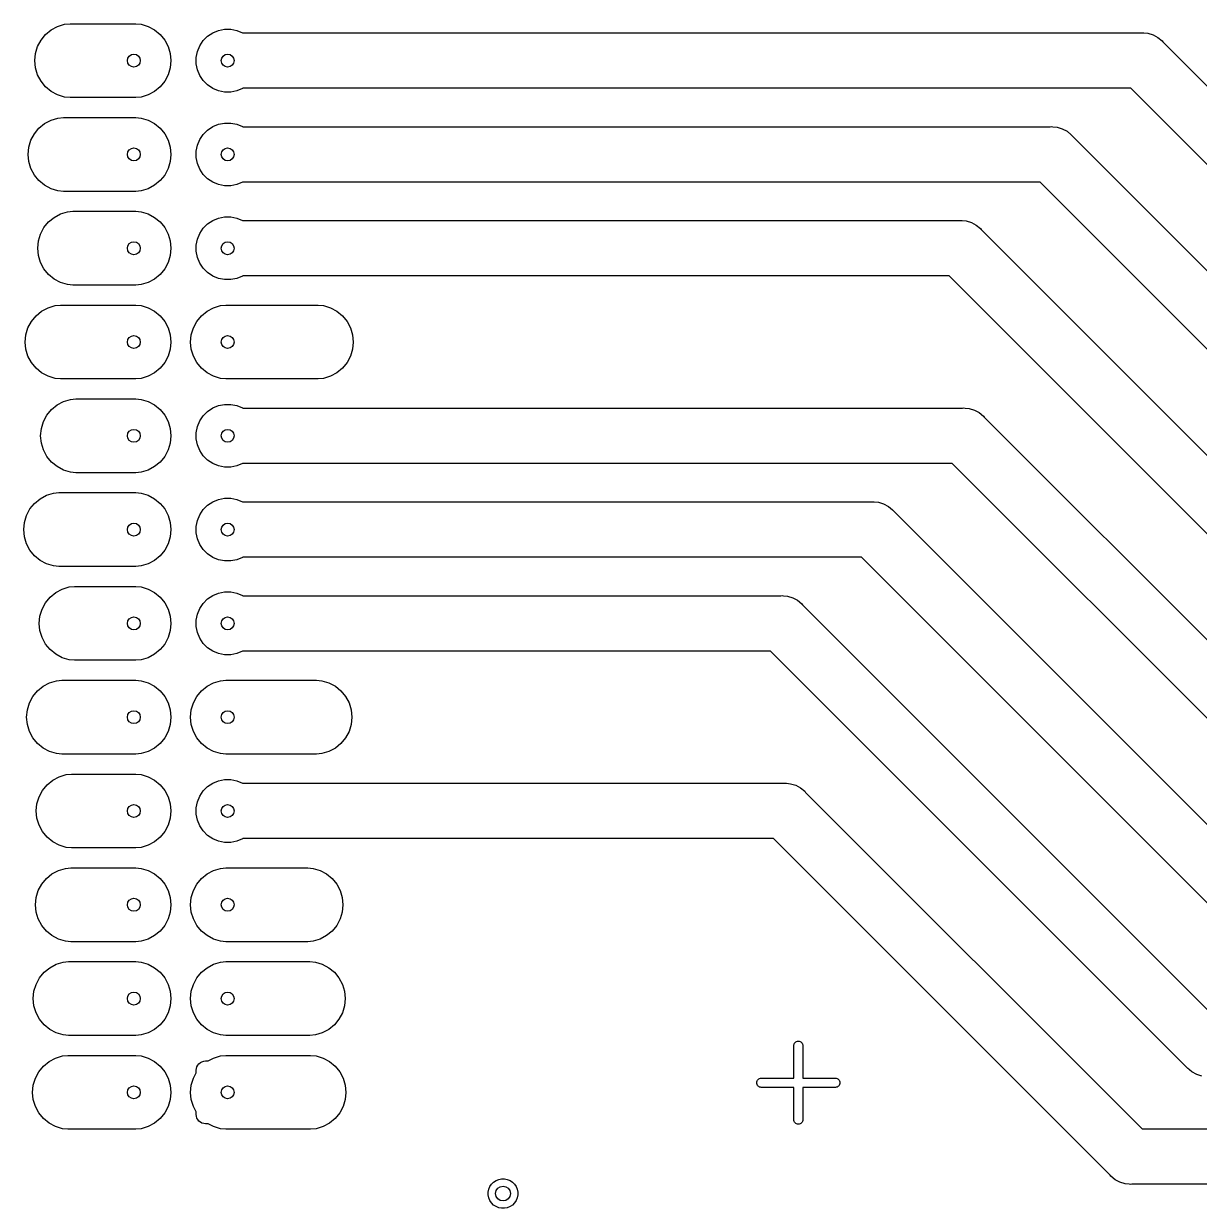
# Model space of a CAD drawing. Extents: x 4.66 to 7.24, y -5.33 to -1.52.
# Drawn here: x 4.686 to 5.939, y -5.331 to -4.068 of the extents above; entities that cross this region are included whole.
import ezdxf

# ---------------------------------------------------------------- set-up
doc = ezdxf.new("R2010")
doc.units = 0
doc.header["$MEASUREMENT"] = 0
doc.layers.add('BLACK', color=7, linetype='CONTINUOUS')

msp = doc.modelspace()

# ---------------------------------------------------------------- linework, layer by layer
at = {"layer": 'BLACK', "linetype": 'CONTINUOUS'}
for p, q in [((4.70411, -4.08511), (4.70903, -4.07911)), ((4.70903, -4.07911), (4.71503, -4.07419)), ((4.71503, -4.07419), (4.72187, -4.07054)), ((4.72187, -4.07054), (4.72929, -4.06829)), ((4.72929, -4.06829), (4.73507, -4.06772)), ((4.73507, -4.06772), (4.80508, -4.06772)), ((4.80508, -4.06772), (4.81087, -4.06829)), ((4.81087, -4.06829), (4.81829, -4.07054)), ((4.81829, -4.07054), (4.82513, -4.07419)), ((4.82513, -4.07419), (4.83112, -4.07911)), ((4.83112, -4.07911), (4.83604, -4.08511)), ((4.88182, -4.08109), (4.8873, -4.07743)), ((4.8873, -4.07743), (4.89339, -4.07491)), ((4.89339, -4.07491), (4.89985, -4.07362)), ((4.89985, -4.07362), (4.90645, -4.07362)), ((4.90645, -4.07362), (4.91291, -4.07491)), ((4.91291, -4.07491), (4.919, -4.07743)), ((4.919, -4.07743), (4.91919, -4.07756)), ((4.91919, -4.07756), (5.87729, -4.07756)), ((5.87729, -4.07756), (5.87874, -4.07742)), ((5.87874, -4.07742), (5.88019, -4.07756)), ((5.88019, -4.07756), (5.88019, -4.07756)), ((5.88019, -4.07756), (5.88453, -4.07799)), ((5.88453, -4.07799), (5.89009, -4.07967)), ((4.69821, -4.09937), (4.70046, -4.09195)), ((4.70046, -4.09195), (4.70411, -4.08511)), ((4.83604, -4.08511), (4.8397, -4.09195)), ((4.8397, -4.09195), (4.84195, -4.09937)), ((4.87097, -4.09733), (4.87349, -4.09124)), ((4.87349, -4.09124), (4.87716, -4.08575)), ((4.87716, -4.08575), (4.88182, -4.08109)), ((5.89009, -4.07967), (5.89522, -4.08242)), ((5.89522, -4.08242), (5.89972, -4.08611)), ((5.89972, -4.08611), (5.90064, -4.08723)), ((5.90064, -4.08723), (6.25396, -4.44055)), ((4.69745, -4.10709), (4.69821, -4.09937)), ((4.84195, -4.09937), (4.84271, -4.10709)), ((4.86969, -4.10379), (4.87097, -4.09733)), ((4.86969, -4.11038), (4.86969, -4.10379)), ((4.69821, -4.1148), (4.69745, -4.10709)), ((4.70046, -4.12223), (4.69821, -4.1148)), ((4.84195, -4.1148), (4.8397, -4.12223)), ((4.84271, -4.10709), (4.84195, -4.1148)), ((4.87097, -4.11685), (4.86969, -4.11038)), ((4.87349, -4.12294), (4.87097, -4.11685)), ((4.70411, -4.12907), (4.70046, -4.12223)), ((4.70903, -4.13506), (4.70411, -4.12907)), ((4.83604, -4.12907), (4.83112, -4.13506)), ((4.8397, -4.12223), (4.83604, -4.12907)), ((4.87716, -4.12842), (4.87349, -4.12294)), ((4.88182, -4.13308), (4.87716, -4.12842)), ((4.71503, -4.13998), (4.70903, -4.13506)), ((4.72187, -4.14364), (4.71503, -4.13998)), ((4.82513, -4.13998), (4.81829, -4.14364)), ((4.83112, -4.13506), (4.82513, -4.13998)), ((4.8873, -4.13674), (4.88182, -4.13308)), ((4.89339, -4.13927), (4.8873, -4.13674)), ((4.89985, -4.14055), (4.89339, -4.13927)), ((4.90645, -4.14055), (4.89985, -4.14055)), ((4.91291, -4.13927), (4.90645, -4.14055)), ((4.919, -4.13674), (4.91291, -4.13927)), ((4.91919, -4.13661), (4.919, -4.13674)), ((5.86651, -4.13661), (4.91919, -4.13661)), ((6.21983, -4.48993), (5.86651, -4.13661)), ((4.72929, -4.14589), (4.72187, -4.14364)), ((4.73507, -4.14646), (4.72929, -4.14589)), ((4.80508, -4.14646), (4.73507, -4.14646)), ((4.81087, -4.14589), (4.80508, -4.14646)), ((4.81829, -4.14364), (4.81087, -4.14589)), ((4.7222, -4.16829), (4.72799, -4.16772)), ((4.72799, -4.16772), (4.80508, -4.16772)), ((4.80508, -4.16772), (4.81087, -4.16829)), ((4.69703, -4.18511), (4.70195, -4.17911)), ((4.70195, -4.17911), (4.70794, -4.17419)), ((4.70794, -4.17419), (4.71478, -4.17054)), ((4.71478, -4.17054), (4.7222, -4.16829)), ((4.81087, -4.16829), (4.81829, -4.17054)), ((4.81829, -4.17054), (4.82513, -4.17419)), ((4.82513, -4.17419), (4.83112, -4.17911)), ((4.83112, -4.17911), (4.83604, -4.18511)), ((4.88182, -4.18109), (4.8873, -4.17743)), ((4.8873, -4.17743), (4.89339, -4.17491)), ((4.89339, -4.17491), (4.89985, -4.17362)), ((4.89985, -4.17362), (4.90645, -4.17362)), ((4.90645, -4.17362), (4.91291, -4.17491)), ((4.91291, -4.17491), (4.919, -4.17743)), ((4.919, -4.17743), (4.91919, -4.17756)), ((4.91919, -4.17756), (5.78044, -4.17756)), ((5.78044, -4.17756), (5.78189, -4.17742)), ((5.78189, -4.17742), (5.78334, -4.17756)), ((5.78334, -4.17756), (5.78334, -4.17756)), ((5.78334, -4.17756), (5.78768, -4.17799)), ((5.78768, -4.17799), (5.79324, -4.17967)), ((5.79324, -4.17967), (5.79837, -4.18242)), ((4.69112, -4.19937), (4.69337, -4.19195)), ((4.69337, -4.19195), (4.69703, -4.18511)), ((4.83604, -4.18511), (4.8397, -4.19195)), ((4.8397, -4.19195), (4.84195, -4.19937)), ((4.87097, -4.19733), (4.87349, -4.19124)), ((4.87349, -4.19124), (4.87716, -4.18575)), ((4.87716, -4.18575), (4.88182, -4.18109)), ((5.79837, -4.18242), (5.80287, -4.18611)), ((5.80287, -4.18611), (5.80379, -4.18723)), ((5.80379, -4.18723), (6.15711, -4.54055)), ((4.69036, -4.20709), (4.69112, -4.19937)), ((4.84195, -4.19937), (4.84271, -4.20709)), ((4.86969, -4.20379), (4.87097, -4.19733)), ((4.86969, -4.21038), (4.86969, -4.20379)), ((4.69112, -4.2148), (4.69036, -4.20709)), ((4.69337, -4.22223), (4.69112, -4.2148)), ((4.84195, -4.2148), (4.8397, -4.22223)), ((4.84271, -4.20709), (4.84195, -4.2148)), ((4.87097, -4.21685), (4.86969, -4.21038)), ((4.87349, -4.22294), (4.87097, -4.21685)), ((4.69703, -4.22907), (4.69337, -4.22223)), ((4.70195, -4.23506), (4.69703, -4.22907)), ((4.83604, -4.22907), (4.83112, -4.23506)), ((4.8397, -4.22223), (4.83604, -4.22907)), ((4.87716, -4.22842), (4.87349, -4.22294)), ((4.88182, -4.23308), (4.87716, -4.22842)), ((4.70794, -4.23998), (4.70195, -4.23506)), ((4.71478, -4.24364), (4.70794, -4.23998)), ((4.7222, -4.24589), (4.71478, -4.24364)), ((4.81829, -4.24364), (4.81087, -4.24589)), ((4.82513, -4.23998), (4.81829, -4.24364)), ((4.83112, -4.23506), (4.82513, -4.23998)), ((4.8873, -4.23674), (4.88182, -4.23308)), ((4.89339, -4.23927), (4.8873, -4.23674)), ((4.89985, -4.24055), (4.89339, -4.23927)), ((4.90645, -4.24055), (4.89985, -4.24055)), ((4.91291, -4.23927), (4.90645, -4.24055)), ((4.919, -4.23674), (4.91291, -4.23927)), ((4.91919, -4.23661), (4.919, -4.23674)), ((5.76966, -4.23661), (4.91919, -4.23661)), ((6.12298, -4.58993), (5.76966, -4.23661)), ((4.72799, -4.24646), (4.7222, -4.24589)), ((4.80508, -4.24646), (4.72799, -4.24646)), ((4.81087, -4.24589), (4.80508, -4.24646)), ((4.72502, -4.27054), (4.73244, -4.26829)), ((4.73244, -4.26829), (4.73822, -4.26772)), ((4.73822, -4.26772), (4.80508, -4.26772)), ((4.80508, -4.26772), (4.81087, -4.26829)), ((4.81087, -4.26829), (4.81829, -4.27054)), ((4.70726, -4.28511), (4.71218, -4.27911)), ((4.71218, -4.27911), (4.71818, -4.27419)), ((4.71818, -4.27419), (4.72502, -4.27054)), ((4.81829, -4.27054), (4.82513, -4.27419)), ((4.82513, -4.27419), (4.83112, -4.27911)), ((4.83112, -4.27911), (4.83604, -4.28511)), ((4.87716, -4.28575), (4.88182, -4.28109)), ((4.88182, -4.28109), (4.8873, -4.27743)), ((4.8873, -4.27743), (4.89339, -4.27491)), ((4.89339, -4.27491), (4.89985, -4.27362)), ((4.89985, -4.27362), (4.90645, -4.27362)), ((4.90645, -4.27362), (4.91291, -4.27491)), ((4.91291, -4.27491), (4.919, -4.27743)), ((4.919, -4.27743), (4.91919, -4.27756)), ((4.91919, -4.27756), (5.68359, -4.27756)), ((5.68359, -4.27756), (5.68504, -4.27742)), ((5.68504, -4.27742), (5.68649, -4.27756)), ((5.68649, -4.27756), (5.68649, -4.27756)), ((5.68649, -4.27756), (5.69083, -4.27799)), ((5.69083, -4.27799), (5.69639, -4.27967)), ((5.69639, -4.27967), (5.70152, -4.28242)), ((4.70136, -4.29937), (4.70361, -4.29195)), ((4.70361, -4.29195), (4.70726, -4.28511)), ((4.83604, -4.28511), (4.8397, -4.29195)), ((4.8397, -4.29195), (4.84195, -4.29937)), ((4.87097, -4.29733), (4.87349, -4.29124)), ((4.87349, -4.29124), (4.87716, -4.28575)), ((5.70152, -4.28242), (5.70602, -4.28611)), ((5.70602, -4.28611), (5.70694, -4.28723)), ((5.70694, -4.28723), (6.07522, -4.65551)), ((4.7006, -4.30709), (4.70136, -4.29937)), ((4.84195, -4.29937), (4.84271, -4.30709)), ((4.86969, -4.30379), (4.87097, -4.29733)), ((4.86969, -4.31038), (4.86969, -4.30379)), ((4.70136, -4.3148), (4.7006, -4.30709)), ((4.70361, -4.32223), (4.70136, -4.3148)), ((4.84195, -4.3148), (4.8397, -4.32223)), ((4.84271, -4.30709), (4.84195, -4.3148)), ((4.87097, -4.31685), (4.86969, -4.31038)), ((4.87349, -4.32294), (4.87097, -4.31685)), ((4.70726, -4.32907), (4.70361, -4.32223)), ((4.71218, -4.33506), (4.70726, -4.32907)), ((4.83604, -4.32907), (4.83112, -4.33506)), ((4.8397, -4.32223), (4.83604, -4.32907)), ((4.87716, -4.32842), (4.87349, -4.32294)), ((4.88182, -4.33308), (4.87716, -4.32842)), ((4.71818, -4.33998), (4.71218, -4.33506)), ((4.72502, -4.34364), (4.71818, -4.33998)), ((4.73244, -4.34589), (4.72502, -4.34364)), ((4.81829, -4.34364), (4.81087, -4.34589)), ((4.82513, -4.33998), (4.81829, -4.34364)), ((4.83112, -4.33506), (4.82513, -4.33998)), ((4.8873, -4.33674), (4.88182, -4.33308)), ((4.89339, -4.33927), (4.8873, -4.33674)), ((4.89985, -4.34055), (4.89339, -4.33927)), ((4.90645, -4.34055), (4.89985, -4.34055)), ((4.91291, -4.33927), (4.90645, -4.34055)), ((4.919, -4.33674), (4.91291, -4.33927)), ((4.91919, -4.33661), (4.919, -4.33674)), ((5.67281, -4.33661), (4.91919, -4.33661)), ((6.04109, -4.70489), (5.67281, -4.33661)), ((4.73822, -4.34646), (4.73244, -4.34589)), ((4.80508, -4.34646), (4.73822, -4.34646)), ((4.81087, -4.34589), (4.80508, -4.34646)), ((4.71163, -4.37054), (4.71905, -4.36829)), ((4.71905, -4.36829), (4.72484, -4.36772)), ((4.72484, -4.36772), (4.80508, -4.36772)), ((4.80508, -4.36772), (4.81087, -4.36829)), ((4.81087, -4.36829), (4.81829, -4.37054)), ((4.88801, -4.37054), (4.89543, -4.36829)), ((4.89543, -4.36829), (4.90122, -4.36772)), ((4.90122, -4.36772), (4.99957, -4.36772)), ((4.99957, -4.36772), (5.00536, -4.36829)), ((5.00536, -4.36829), (5.01278, -4.37054)), ((4.69388, -4.38511), (4.6988, -4.37911)), ((4.6988, -4.37911), (4.70479, -4.37419)), ((4.70479, -4.37419), (4.71163, -4.37054)), ((4.81829, -4.37054), (4.82513, -4.37419)), ((4.82513, -4.37419), (4.83112, -4.37911)), ((4.83112, -4.37911), (4.83604, -4.38511)), ((4.87026, -4.38511), (4.87518, -4.37911)), ((4.87518, -4.37911), (4.88117, -4.37419)), ((4.88117, -4.37419), (4.88801, -4.37054)), ((5.01278, -4.37054), (5.01962, -4.37419)), ((5.01962, -4.37419), (5.02561, -4.37911)), ((5.02561, -4.37911), (5.03053, -4.38511)), ((4.68797, -4.39937), (4.69022, -4.39195)), ((4.69022, -4.39195), (4.69388, -4.38511)), ((4.83604, -4.38511), (4.8397, -4.39195)), ((4.8397, -4.39195), (4.84195, -4.39937)), ((4.86435, -4.39937), (4.8666, -4.39195)), ((4.8666, -4.39195), (4.87026, -4.38511)), ((5.03053, -4.38511), (5.03419, -4.39195)), ((5.03419, -4.39195), (5.03644, -4.39937)), ((4.68721, -4.40709), (4.68797, -4.39937)), ((4.68797, -4.4148), (4.68721, -4.40709)), ((4.84195, -4.39937), (4.84271, -4.40709)), ((4.84271, -4.40709), (4.84195, -4.4148)), ((4.86359, -4.40709), (4.86435, -4.39937)), ((4.86435, -4.4148), (4.86359, -4.40709)), ((5.03644, -4.39937), (5.0372, -4.40709)), ((5.0372, -4.40709), (5.03644, -4.4148)), ((4.69022, -4.42223), (4.68797, -4.4148)), ((4.84195, -4.4148), (4.8397, -4.42223)), ((4.8666, -4.42223), (4.86435, -4.4148)), ((5.03644, -4.4148), (5.03419, -4.42223)), ((4.69388, -4.42907), (4.69022, -4.42223)), ((4.6988, -4.43506), (4.69388, -4.42907)), ((4.83604, -4.42907), (4.83112, -4.43506)), ((4.8397, -4.42223), (4.83604, -4.42907)), ((4.87026, -4.42907), (4.8666, -4.42223)), ((4.87518, -4.43506), (4.87026, -4.42907)), ((5.03053, -4.42907), (5.02561, -4.43506)), ((5.03419, -4.42223), (5.03053, -4.42907)), ((4.70479, -4.43998), (4.6988, -4.43506)), ((4.71163, -4.44364), (4.70479, -4.43998)), ((4.71905, -4.44589), (4.71163, -4.44364)), ((4.81829, -4.44364), (4.81087, -4.44589)), ((4.82513, -4.43998), (4.81829, -4.44364)), ((4.83112, -4.43506), (4.82513, -4.43998)), ((4.88117, -4.43998), (4.87518, -4.43506)), ((4.88801, -4.44364), (4.88117, -4.43998)), ((4.89543, -4.44589), (4.88801, -4.44364)), ((5.01278, -4.44364), (5.00536, -4.44589)), ((5.01962, -4.43998), (5.01278, -4.44364)), ((5.02561, -4.43506), (5.01962, -4.43998)), ((4.72484, -4.44646), (4.71905, -4.44589)), ((4.80508, -4.44646), (4.72484, -4.44646)), ((4.81087, -4.44589), (4.80508, -4.44646)), ((4.90122, -4.44646), (4.89543, -4.44589)), ((4.99957, -4.44646), (4.90122, -4.44646)), ((5.00536, -4.44589), (4.99957, -4.44646)), ((4.72133, -4.47419), (4.72817, -4.47054)), ((4.72817, -4.47054), (4.73559, -4.46829)), ((4.73559, -4.46829), (4.74137, -4.46772)), ((4.74137, -4.46772), (4.80508, -4.46772)), ((4.80508, -4.46772), (4.81087, -4.46829)), ((4.81087, -4.46829), (4.81829, -4.47054)), ((4.81829, -4.47054), (4.82513, -4.47419)), ((4.71041, -4.48511), (4.71533, -4.47911)), ((4.71533, -4.47911), (4.72133, -4.47419)), ((4.82513, -4.47419), (4.83112, -4.47911)), ((4.83112, -4.47911), (4.83604, -4.48511)), ((4.87716, -4.48575), (4.88182, -4.48109)), ((4.88182, -4.48109), (4.8873, -4.47743)), ((4.8873, -4.47743), (4.89339, -4.47491)), ((4.89339, -4.47491), (4.89985, -4.47362)), ((4.89985, -4.47362), (4.90645, -4.47362)), ((4.90645, -4.47362), (4.91291, -4.47491)), ((4.91291, -4.47491), (4.919, -4.47743)), ((4.919, -4.47743), (4.91919, -4.47756)), ((4.91919, -4.47756), (5.68674, -4.47756)), ((5.68674, -4.47756), (5.68819, -4.47742)), ((5.68819, -4.47742), (5.68964, -4.47756)), ((5.68964, -4.47756), (5.68964, -4.47756)), ((5.68964, -4.47756), (5.69398, -4.47799)), ((5.69398, -4.47799), (5.69954, -4.47967)), ((5.69954, -4.47967), (5.70467, -4.48242)), ((5.70467, -4.48242), (5.70917, -4.48611)), ((4.70451, -4.49937), (4.70676, -4.49195)), ((4.70676, -4.49195), (4.71041, -4.48511)), ((4.83604, -4.48511), (4.8397, -4.49195)), ((4.8397, -4.49195), (4.84195, -4.49937)), ((4.87097, -4.49733), (4.87349, -4.49124)), ((4.87349, -4.49124), (4.87716, -4.48575)), ((5.70917, -4.48611), (5.71009, -4.48723)), ((5.71009, -4.48723), (6.15396, -4.9311)), ((4.70375, -4.50709), (4.70451, -4.49937)), ((4.70451, -4.5148), (4.70375, -4.50709)), ((4.84195, -4.49937), (4.84271, -4.50709)), ((4.84271, -4.50709), (4.84195, -4.5148)), ((4.86969, -4.50379), (4.87097, -4.49733)), ((4.86969, -4.51038), (4.86969, -4.50379)), ((4.70676, -4.52223), (4.70451, -4.5148)), ((4.84195, -4.5148), (4.8397, -4.52223)), ((4.87097, -4.51685), (4.86969, -4.51038)), ((4.87349, -4.52294), (4.87097, -4.51685)), ((4.71041, -4.52907), (4.70676, -4.52223)), ((4.71533, -4.53506), (4.71041, -4.52907)), ((4.83604, -4.52907), (4.83112, -4.53506)), ((4.8397, -4.52223), (4.83604, -4.52907)), ((4.87716, -4.52842), (4.87349, -4.52294)), ((4.88182, -4.53308), (4.87716, -4.52842)), ((4.8873, -4.53674), (4.88182, -4.53308)), ((4.72133, -4.53998), (4.71533, -4.53506)), ((4.72817, -4.54364), (4.72133, -4.53998)), ((4.73559, -4.54589), (4.72817, -4.54364)), ((4.74137, -4.54646), (4.73559, -4.54589)), ((4.80508, -4.54646), (4.74137, -4.54646)), ((4.81087, -4.54589), (4.80508, -4.54646)), ((4.81829, -4.54364), (4.81087, -4.54589)), ((4.82513, -4.53998), (4.81829, -4.54364)), ((4.83112, -4.53506), (4.82513, -4.53998)), ((4.89339, -4.53927), (4.8873, -4.53674)), ((4.89985, -4.54055), (4.89339, -4.53927)), ((4.90645, -4.54055), (4.89985, -4.54055)), ((4.91291, -4.53927), (4.90645, -4.54055)), ((4.919, -4.53674), (4.91291, -4.53927)), ((4.91919, -4.53661), (4.919, -4.53674)), ((5.67596, -4.53661), (4.91919, -4.53661)), ((6.11983, -4.98048), (5.67596, -4.53661)), ((4.70322, -4.57419), (4.71006, -4.57054)), ((4.71006, -4.57054), (4.71748, -4.56829)), ((4.71748, -4.56829), (4.72326, -4.56772)), ((4.72326, -4.56772), (4.80508, -4.56772)), ((4.80508, -4.56772), (4.81087, -4.56829)), ((4.81087, -4.56829), (4.81829, -4.57054)), ((4.81829, -4.57054), (4.82513, -4.57419)), ((4.6923, -4.58511), (4.69722, -4.57911)), ((4.69722, -4.57911), (4.70322, -4.57419)), ((4.82513, -4.57419), (4.83112, -4.57911)), ((4.83112, -4.57911), (4.83604, -4.58511)), ((4.87716, -4.58575), (4.88182, -4.58109)), ((4.88182, -4.58109), (4.8873, -4.57743)), ((4.8873, -4.57743), (4.89339, -4.57491)), ((4.89339, -4.57491), (4.89985, -4.57362)), ((4.89985, -4.57362), (4.90645, -4.57362)), ((4.90645, -4.57362), (4.91291, -4.57491)), ((4.91291, -4.57491), (4.919, -4.57743)), ((4.919, -4.57743), (4.91919, -4.57756)), ((4.91919, -4.57756), (5.58989, -4.57756)), ((5.58989, -4.57756), (5.59134, -4.57742)), ((5.59134, -4.57742), (5.59279, -4.57756)), ((5.59279, -4.57756), (5.59279, -4.57756)), ((5.59279, -4.57756), (5.59713, -4.57799)), ((5.59713, -4.57799), (5.60269, -4.57967)), ((5.60269, -4.57967), (5.60782, -4.58242)), ((5.60782, -4.58242), (5.61232, -4.58611)), ((4.6864, -4.59937), (4.68865, -4.59195)), ((4.68865, -4.59195), (4.6923, -4.58511)), ((4.83604, -4.58511), (4.8397, -4.59195)), ((4.8397, -4.59195), (4.84195, -4.59937)), ((4.87097, -4.59733), (4.87349, -4.59124)), ((4.87349, -4.59124), (4.87716, -4.58575)), ((5.61232, -4.58611), (5.61324, -4.58723)), ((5.61324, -4.58723), (6.05711, -5.0311)), ((4.68564, -4.60709), (4.6864, -4.59937)), ((4.6864, -4.6148), (4.68564, -4.60709)), ((4.84195, -4.59937), (4.84271, -4.60709)), ((4.84271, -4.60709), (4.84195, -4.6148)), ((4.86969, -4.60379), (4.87097, -4.59733)), ((4.86969, -4.61038), (4.86969, -4.60379)), ((4.68865, -4.62223), (4.6864, -4.6148)), ((4.6923, -4.62907), (4.68865, -4.62223)), ((4.8397, -4.62223), (4.83604, -4.62907)), ((4.84195, -4.6148), (4.8397, -4.62223)), ((4.87097, -4.61685), (4.86969, -4.61038)), ((4.87349, -4.62294), (4.87097, -4.61685)), ((4.69722, -4.63506), (4.6923, -4.62907)), ((4.70322, -4.63998), (4.69722, -4.63506)), ((4.83112, -4.63506), (4.82513, -4.63998)), ((4.83604, -4.62907), (4.83112, -4.63506)), ((4.87716, -4.62842), (4.87349, -4.62294)), ((4.88182, -4.63308), (4.87716, -4.62842)), ((4.8873, -4.63674), (4.88182, -4.63308)), ((4.71006, -4.64364), (4.70322, -4.63998)), ((4.71748, -4.64589), (4.71006, -4.64364)), ((4.72326, -4.64646), (4.71748, -4.64589)), ((4.80508, -4.64646), (4.72326, -4.64646)), ((4.81087, -4.64589), (4.80508, -4.64646)), ((4.81829, -4.64364), (4.81087, -4.64589)), ((4.82513, -4.63998), (4.81829, -4.64364)), ((4.89339, -4.63927), (4.8873, -4.63674)), ((4.89985, -4.64055), (4.89339, -4.63927)), ((4.90645, -4.64055), (4.89985, -4.64055)), ((4.91291, -4.63927), (4.90645, -4.64055)), ((4.919, -4.63674), (4.91291, -4.63927)), ((4.91919, -4.63661), (4.919, -4.63674)), ((5.57911, -4.63661), (4.91919, -4.63661)), ((6.02298, -5.08048), (5.57911, -4.63661)), ((4.71975, -4.67419), (4.72659, -4.67054)), ((4.72659, -4.67054), (4.73401, -4.66829)), ((4.73401, -4.66829), (4.7398, -4.66772)), ((4.7398, -4.66772), (4.80508, -4.66772)), ((4.80508, -4.66772), (4.81087, -4.66829)), ((4.81087, -4.66829), (4.81829, -4.67054)), ((4.81829, -4.67054), (4.82513, -4.67419)), ((4.70518, -4.69195), (4.70884, -4.68511)), ((4.70884, -4.68511), (4.71376, -4.67911)), ((4.71376, -4.67911), (4.71975, -4.67419)), ((4.82513, -4.67419), (4.83112, -4.67911)), ((4.83112, -4.67911), (4.83604, -4.68511)), ((4.83604, -4.68511), (4.8397, -4.69195)), ((4.87716, -4.68575), (4.88182, -4.68109)), ((4.88182, -4.68109), (4.8873, -4.67743)), ((4.8873, -4.67743), (4.89339, -4.67491)), ((4.89339, -4.67491), (4.89985, -4.67362)), ((4.89985, -4.67362), (4.90645, -4.67362)), ((4.90645, -4.67362), (4.91291, -4.67491)), ((4.91291, -4.67491), (4.919, -4.67743)), ((4.919, -4.67743), (4.91919, -4.67756)), ((4.91919, -4.67756), (5.49304, -4.67756)), ((5.49304, -4.67756), (5.49449, -4.67742)), ((5.49449, -4.67742), (5.49594, -4.67756)), ((5.49594, -4.67756), (5.49594, -4.67756)), ((5.49594, -4.67756), (5.50028, -4.67799)), ((5.50028, -4.67799), (5.50584, -4.67967)), ((5.50584, -4.67967), (5.51097, -4.68242)), ((5.51097, -4.68242), (5.51547, -4.68611)), ((4.70293, -4.69937), (4.70518, -4.69195)), ((4.8397, -4.69195), (4.84195, -4.69937)), ((4.86969, -4.70379), (4.87097, -4.69733)), ((4.87097, -4.69733), (4.87349, -4.69124)), ((4.87349, -4.69124), (4.87716, -4.68575)), ((5.51547, -4.68611), (5.51639, -4.68723)), ((5.51639, -4.68723), (5.96026, -5.1311)), ((4.70217, -4.70709), (4.70293, -4.69937)), ((4.70293, -4.7148), (4.70217, -4.70709)), ((4.84195, -4.69937), (4.84271, -4.70709)), ((4.84271, -4.70709), (4.84195, -4.7148)), ((4.86969, -4.71038), (4.86969, -4.70379)), ((4.87097, -4.71685), (4.86969, -4.71038)), ((4.70518, -4.72223), (4.70293, -4.7148)), ((4.70884, -4.72907), (4.70518, -4.72223)), ((4.8397, -4.72223), (4.83604, -4.72907)), ((4.84195, -4.7148), (4.8397, -4.72223)), ((4.87349, -4.72294), (4.87097, -4.71685)), ((4.87716, -4.72842), (4.87349, -4.72294)), ((4.71376, -4.73506), (4.70884, -4.72907)), ((4.71975, -4.73998), (4.71376, -4.73506)), ((4.83112, -4.73506), (4.82513, -4.73998)), ((4.83604, -4.72907), (4.83112, -4.73506)), ((4.88182, -4.73308), (4.87716, -4.72842)), ((4.8873, -4.73674), (4.88182, -4.73308)), ((4.72659, -4.74364), (4.71975, -4.73998)), ((4.73401, -4.74589), (4.72659, -4.74364)), ((4.7398, -4.74646), (4.73401, -4.74589)), ((4.80508, -4.74646), (4.7398, -4.74646)), ((4.81087, -4.74589), (4.80508, -4.74646)), ((4.81829, -4.74364), (4.81087, -4.74589)), ((4.82513, -4.73998), (4.81829, -4.74364)), ((4.89339, -4.73927), (4.8873, -4.73674)), ((4.89985, -4.74055), (4.89339, -4.73927)), ((4.90645, -4.74055), (4.89985, -4.74055)), ((4.91291, -4.73927), (4.90645, -4.74055)), ((4.919, -4.73674), (4.91291, -4.73927)), ((4.91919, -4.73661), (4.919, -4.73674)), ((5.48226, -4.73661), (4.91919, -4.73661)), ((5.92613, -5.18048), (5.48226, -4.73661)), ((4.70637, -4.77419), (4.71321, -4.77054)), ((4.71321, -4.77054), (4.72063, -4.76829)), ((4.72063, -4.76829), (4.72641, -4.76772)), ((4.72641, -4.76772), (4.80508, -4.76772)), ((4.80508, -4.76772), (4.81087, -4.76829)), ((4.81087, -4.76829), (4.81829, -4.77054)), ((4.81829, -4.77054), (4.82513, -4.77419)), ((4.88117, -4.77419), (4.88801, -4.77054)), ((4.88801, -4.77054), (4.89543, -4.76829)), ((4.89543, -4.76829), (4.90122, -4.76772)), ((4.90122, -4.76772), (4.998, -4.76772)), ((4.998, -4.76772), (5.00378, -4.76829)), ((5.00378, -4.76829), (5.0112, -4.77054)), ((5.0112, -4.77054), (5.01804, -4.77419)), ((4.6918, -4.79195), (4.69545, -4.78511)), ((4.69545, -4.78511), (4.70037, -4.77911)), ((4.70037, -4.77911), (4.70637, -4.77419)), ((4.82513, -4.77419), (4.83112, -4.77911)), ((4.83112, -4.77911), (4.83604, -4.78511)), ((4.83604, -4.78511), (4.8397, -4.79195)), ((4.8666, -4.79195), (4.87026, -4.78511)), ((4.87026, -4.78511), (4.87518, -4.77911)), ((4.87518, -4.77911), (4.88117, -4.77419)), ((5.01804, -4.77419), (5.02404, -4.77911)), ((5.02404, -4.77911), (5.02896, -4.78511)), ((5.02896, -4.78511), (5.03261, -4.79195)), ((4.68955, -4.79937), (4.6918, -4.79195)), ((4.8397, -4.79195), (4.84195, -4.79937)), ((4.86435, -4.79937), (4.8666, -4.79195)), ((5.03261, -4.79195), (5.03486, -4.79937)), ((4.68879, -4.80709), (4.68955, -4.79937)), ((4.68955, -4.8148), (4.68879, -4.80709)), ((4.84195, -4.79937), (4.84271, -4.80709)), ((4.84271, -4.80709), (4.84195, -4.8148)), ((4.86359, -4.80709), (4.86435, -4.79937)), ((4.86435, -4.8148), (4.86359, -4.80709)), ((5.03486, -4.79937), (5.03562, -4.80709)), ((5.03562, -4.80709), (5.03486, -4.8148)), ((4.6918, -4.82223), (4.68955, -4.8148)), ((4.69545, -4.82907), (4.6918, -4.82223)), ((4.8397, -4.82223), (4.83604, -4.82907)), ((4.84195, -4.8148), (4.8397, -4.82223)), ((4.8666, -4.82223), (4.86435, -4.8148)), ((4.87026, -4.82907), (4.8666, -4.82223)), ((5.03261, -4.82223), (5.02896, -4.82907)), ((5.03486, -4.8148), (5.03261, -4.82223)), ((4.70037, -4.83506), (4.69545, -4.82907)), ((4.70637, -4.83998), (4.70037, -4.83506)), ((4.83112, -4.83506), (4.82513, -4.83998)), ((4.83604, -4.82907), (4.83112, -4.83506)), ((4.87518, -4.83506), (4.87026, -4.82907)), ((4.88117, -4.83998), (4.87518, -4.83506)), ((5.02404, -4.83506), (5.01804, -4.83998)), ((5.02896, -4.82907), (5.02404, -4.83506)), ((4.71321, -4.84364), (4.70637, -4.83998)), ((4.72063, -4.84589), (4.71321, -4.84364)), ((4.72641, -4.84646), (4.72063, -4.84589)), ((4.80508, -4.84646), (4.72641, -4.84646)), ((4.81087, -4.84589), (4.80508, -4.84646)), ((4.81829, -4.84364), (4.81087, -4.84589)), ((4.82513, -4.83998), (4.81829, -4.84364)), ((4.88801, -4.84364), (4.88117, -4.83998)), ((4.89543, -4.84589), (4.88801, -4.84364)), ((4.90122, -4.84646), (4.89543, -4.84589)), ((4.998, -4.84646), (4.90122, -4.84646)), ((5.00378, -4.84589), (4.998, -4.84646)), ((5.0112, -4.84364), (5.00378, -4.84589)), ((5.01804, -4.83998), (5.0112, -4.84364)), ((4.71061, -4.87911), (4.7166, -4.87419)), ((4.7166, -4.87419), (4.72344, -4.87054)), ((4.72344, -4.87054), (4.73086, -4.86829)), ((4.73086, -4.86829), (4.73665, -4.86772)), ((4.73665, -4.86772), (4.80508, -4.86772)), ((4.80508, -4.86772), (4.81087, -4.86829)), ((4.81087, -4.86829), (4.81829, -4.87054)), ((4.81829, -4.87054), (4.82513, -4.87419)), ((4.82513, -4.87419), (4.83112, -4.87911)), ((4.8873, -4.87743), (4.89339, -4.87491)), ((4.89339, -4.87491), (4.89985, -4.87362)), ((4.89985, -4.87362), (4.90645, -4.87362)), ((4.90645, -4.87362), (4.91291, -4.87491)), ((4.91291, -4.87491), (4.919, -4.87743)), ((4.70203, -4.89195), (4.70569, -4.88511)), ((4.70569, -4.88511), (4.71061, -4.87911)), ((4.83112, -4.87911), (4.83604, -4.88511)), ((4.83604, -4.88511), (4.8397, -4.89195)), ((4.87349, -4.89124), (4.87716, -4.88575)), ((4.87716, -4.88575), (4.88182, -4.88109)), ((4.88182, -4.88109), (4.8873, -4.87743)), ((4.919, -4.87743), (4.91919, -4.87756)), ((4.91919, -4.87756), (5.49619, -4.87756)), ((5.49619, -4.87756), (5.49764, -4.87742)), ((5.49764, -4.87742), (5.49909, -4.87756)), ((5.49909, -4.87756), (5.49909, -4.87756)), ((5.49909, -4.87756), (5.50343, -4.87799)), ((5.50343, -4.87799), (5.50899, -4.87967)), ((5.50899, -4.87967), (5.51412, -4.88242)), ((5.51412, -4.88242), (5.51862, -4.88611)), ((5.51862, -4.88611), (5.51954, -4.88723)), ((5.51954, -4.88723), (5.87837, -5.24606)), ((4.69902, -4.90709), (4.69978, -4.89937)), ((4.69978, -4.89937), (4.70203, -4.89195)), ((4.8397, -4.89195), (4.84195, -4.89937)), ((4.84195, -4.89937), (4.84271, -4.90709)), ((4.86969, -4.90379), (4.87097, -4.89733)), ((4.87097, -4.89733), (4.87349, -4.89124)), ((4.69978, -4.9148), (4.69902, -4.90709)), ((4.84271, -4.90709), (4.84195, -4.9148)), ((4.86969, -4.91038), (4.86969, -4.90379)), ((4.87097, -4.91685), (4.86969, -4.91038)), ((4.70203, -4.92223), (4.69978, -4.9148)), ((4.70569, -4.92907), (4.70203, -4.92223)), ((4.8397, -4.92223), (4.83604, -4.92907)), ((4.84195, -4.9148), (4.8397, -4.92223)), ((4.87349, -4.92294), (4.87097, -4.91685)), ((4.87716, -4.92842), (4.87349, -4.92294)), ((4.71061, -4.93506), (4.70569, -4.92907)), ((4.7166, -4.93998), (4.71061, -4.93506)), ((4.83112, -4.93506), (4.82513, -4.93998)), ((4.83604, -4.92907), (4.83112, -4.93506)), ((4.88182, -4.93308), (4.87716, -4.92842)), ((4.8873, -4.93674), (4.88182, -4.93308)), ((4.89339, -4.93927), (4.8873, -4.93674)), ((4.919, -4.93674), (4.91291, -4.93927)), ((4.91919, -4.93661), (4.919, -4.93674)), ((5.48541, -4.93661), (4.91919, -4.93661)), ((5.84424, -5.29544), (5.48541, -4.93661)), ((4.72344, -4.94364), (4.7166, -4.93998)), ((4.73086, -4.94589), (4.72344, -4.94364)), ((4.73665, -4.94646), (4.73086, -4.94589)), ((4.80508, -4.94646), (4.73665, -4.94646)), ((4.81087, -4.94589), (4.80508, -4.94646)), ((4.81829, -4.94364), (4.81087, -4.94589)), ((4.82513, -4.93998), (4.81829, -4.94364)), ((4.89985, -4.94055), (4.89339, -4.93927)), ((4.90645, -4.94055), (4.89985, -4.94055)), ((4.91291, -4.93927), (4.90645, -4.94055)), ((4.70982, -4.97911), (4.71582, -4.97419)), ((4.71582, -4.97419), (4.72266, -4.97054)), ((4.72266, -4.97054), (4.73008, -4.96829)), ((4.73008, -4.96829), (4.73586, -4.96772)), ((4.73586, -4.96772), (4.80508, -4.96772)), ((4.80508, -4.96772), (4.81087, -4.96829)), ((4.81087, -4.96829), (4.81829, -4.97054)), ((4.81829, -4.97054), (4.82513, -4.97419)), ((4.82513, -4.97419), (4.83112, -4.97911)), ((4.87518, -4.97911), (4.88117, -4.97419)), ((4.88117, -4.97419), (4.88801, -4.97054)), ((4.88801, -4.97054), (4.89543, -4.96829)), ((4.89543, -4.96829), (4.90122, -4.96772)), ((4.90122, -4.96772), (4.98855, -4.96772)), ((4.98855, -4.96772), (4.99433, -4.96829)), ((4.99433, -4.96829), (5.00175, -4.97054)), ((5.00175, -4.97054), (5.00859, -4.97419)), ((5.00859, -4.97419), (5.01459, -4.97911)), ((4.70125, -4.99195), (4.7049, -4.98511)), ((4.7049, -4.98511), (4.70982, -4.97911)), ((4.83112, -4.97911), (4.83604, -4.98511)), ((4.83604, -4.98511), (4.8397, -4.99195)), ((4.8666, -4.99195), (4.87026, -4.98511)), ((4.87026, -4.98511), (4.87518, -4.97911)), ((5.01459, -4.97911), (5.01951, -4.98511)), ((5.01951, -4.98511), (5.02316, -4.99195)), ((4.69823, -5.00709), (4.69899, -4.99937)), ((4.69899, -4.99937), (4.70125, -4.99195)), ((4.8397, -4.99195), (4.84195, -4.99937)), ((4.84195, -4.99937), (4.84271, -5.00709)), ((4.86359, -5.00709), (4.86435, -4.99937)), ((4.86435, -4.99937), (4.8666, -4.99195)), ((5.02316, -4.99195), (5.02541, -4.99937)), ((5.02541, -4.99937), (5.02618, -5.00709)), ((4.69899, -5.0148), (4.69823, -5.00709)), ((4.84271, -5.00709), (4.84195, -5.0148)), ((4.86435, -5.0148), (4.86359, -5.00709)), ((5.02618, -5.00709), (5.02541, -5.0148)), ((4.70125, -5.02223), (4.69899, -5.0148)), ((4.7049, -5.02907), (4.70125, -5.02223)), ((4.8397, -5.02223), (4.83604, -5.02907)), ((4.84195, -5.0148), (4.8397, -5.02223)), ((4.8666, -5.02223), (4.86435, -5.0148)), ((4.87026, -5.02907), (4.8666, -5.02223)), ((5.02316, -5.02223), (5.01951, -5.02907)), ((5.02541, -5.0148), (5.02316, -5.02223)), ((4.70982, -5.03506), (4.7049, -5.02907)), ((4.71582, -5.03998), (4.70982, -5.03506)), ((4.83112, -5.03506), (4.82513, -5.03998)), ((4.83604, -5.02907), (4.83112, -5.03506)), ((4.87518, -5.03506), (4.87026, -5.02907)), ((4.88117, -5.03998), (4.87518, -5.03506)), ((5.01459, -5.03506), (5.00859, -5.03998)), ((5.01951, -5.02907), (5.01459, -5.03506)), ((4.72266, -5.04364), (4.71582, -5.03998)), ((4.73008, -5.04589), (4.72266, -5.04364)), ((4.73586, -5.04646), (4.73008, -5.04589)), ((4.80508, -5.04646), (4.73586, -5.04646)), ((4.81087, -5.04589), (4.80508, -5.04646)), ((4.81829, -5.04364), (4.81087, -5.04589)), ((4.82513, -5.03998), (4.81829, -5.04364)), ((4.88801, -5.04364), (4.88117, -5.03998)), ((4.89543, -5.04589), (4.88801, -5.04364)), ((4.90122, -5.04646), (4.89543, -5.04589)), ((4.98855, -5.04646), (4.90122, -5.04646)), ((4.99433, -5.04589), (4.98855, -5.04646)), ((5.00175, -5.04364), (4.99433, -5.04589)), ((5.00859, -5.03998), (5.00175, -5.04364)), ((4.70746, -5.07911), (4.71345, -5.07419)), ((4.71345, -5.07419), (4.72029, -5.07054)), ((4.72029, -5.07054), (4.72772, -5.06829)), ((4.72772, -5.06829), (4.7335, -5.06772)), ((4.7335, -5.06772), (4.80508, -5.06772)), ((4.80508, -5.06772), (4.81087, -5.06829)), ((4.81087, -5.06829), (4.81829, -5.07054)), ((4.81829, -5.07054), (4.82513, -5.07419)), ((4.82513, -5.07419), (4.83112, -5.07911)), ((4.87518, -5.07911), (4.88117, -5.07419)), ((4.88117, -5.07419), (4.88801, -5.07054)), ((4.88801, -5.07054), (4.89543, -5.06829)), ((4.89543, -5.06829), (4.90122, -5.06772)), ((4.90122, -5.06772), (4.99091, -5.06772)), ((4.99091, -5.06772), (4.99669, -5.06829)), ((4.99669, -5.06829), (5.00412, -5.07054)), ((5.00412, -5.07054), (5.01096, -5.07419)), ((5.01096, -5.07419), (5.01695, -5.07911)), ((4.69888, -5.09195), (4.70254, -5.08511)), ((4.70254, -5.08511), (4.70746, -5.07911)), ((4.83112, -5.07911), (4.83604, -5.08511)), ((4.83604, -5.08511), (4.8397, -5.09195)), ((4.8666, -5.09195), (4.87026, -5.08511)), ((4.87026, -5.08511), (4.87518, -5.07911)), ((5.01695, -5.07911), (5.02187, -5.08511)), ((5.02187, -5.08511), (5.02553, -5.09195)), ((4.69587, -5.10709), (4.69663, -5.09937)), ((4.69663, -5.09937), (4.69888, -5.09195)), ((4.8397, -5.09195), (4.84195, -5.09937)), ((4.84195, -5.09937), (4.84271, -5.10709)), ((4.86359, -5.10709), (4.86435, -5.09937)), ((4.86435, -5.09937), (4.8666, -5.09195)), ((5.02553, -5.09195), (5.02778, -5.09937)), ((5.02778, -5.09937), (5.02854, -5.10709)), ((4.69663, -5.1148), (4.69587, -5.10709)), ((4.69888, -5.12223), (4.69663, -5.1148)), ((4.84195, -5.1148), (4.8397, -5.12223)), ((4.84271, -5.10709), (4.84195, -5.1148)), ((4.86435, -5.1148), (4.86359, -5.10709)), ((4.8666, -5.12223), (4.86435, -5.1148)), ((5.02778, -5.1148), (5.02553, -5.12223)), ((5.02854, -5.10709), (5.02778, -5.1148)), ((4.70254, -5.12907), (4.69888, -5.12223)), ((4.8397, -5.12223), (4.83604, -5.12907)), ((4.87026, -5.12907), (4.8666, -5.12223)), ((5.02553, -5.12223), (5.02187, -5.12907)), ((4.70746, -5.13506), (4.70254, -5.12907)), ((4.71345, -5.13998), (4.70746, -5.13506)), ((4.72029, -5.14364), (4.71345, -5.13998)), ((4.82513, -5.13998), (4.81829, -5.14364)), ((4.83112, -5.13506), (4.82513, -5.13998)), ((4.83604, -5.12907), (4.83112, -5.13506)), ((4.87518, -5.13506), (4.87026, -5.12907)), ((4.88117, -5.13998), (4.87518, -5.13506)), ((4.88801, -5.14364), (4.88117, -5.13998)), ((5.01096, -5.13998), (5.00412, -5.14364)), ((5.01695, -5.13506), (5.01096, -5.13998)), ((5.02187, -5.12907), (5.01695, -5.13506)), ((4.72772, -5.14589), (4.72029, -5.14364)), ((4.7335, -5.14646), (4.72772, -5.14589)), ((4.80508, -5.14646), (4.7335, -5.14646)), ((4.81087, -5.14589), (4.80508, -5.14646)), ((4.81829, -5.14364), (4.81087, -5.14589)), ((4.89543, -5.14589), (4.88801, -5.14364)), ((4.90122, -5.14646), (4.89543, -5.14589)), ((4.99091, -5.14646), (4.90122, -5.14646)), ((4.99669, -5.14589), (4.99091, -5.14646)), ((5.00412, -5.14364), (4.99669, -5.14589)), ((5.50906, -5.15337), (5.50992, -5.15291)), ((5.50992, -5.15291), (5.51085, -5.15263)), ((5.51085, -5.15263), (5.51181, -5.15254)), ((5.51181, -5.15254), (5.51278, -5.15263)), ((5.51278, -5.15263), (5.5137, -5.15291)), ((5.5137, -5.15291), (5.51456, -5.15337)), ((5.50689, -5.15724), (5.50696, -5.15652)), ((5.50689, -5.19193), (5.50689, -5.15724)), ((5.50696, -5.15652), (5.50724, -5.15559)), ((5.50724, -5.15559), (5.5077, -5.15473)), ((5.5077, -5.15473), (5.50831, -5.15398)), ((5.50831, -5.15398), (5.50906, -5.15337)), ((5.51456, -5.15337), (5.51531, -5.15398)), ((5.51531, -5.15398), (5.51592, -5.15473)), ((5.51592, -5.15473), (5.51638, -5.15559)), ((5.51638, -5.15559), (5.51666, -5.15652)), ((5.51666, -5.15652), (5.51673, -5.15724)), ((5.51673, -5.15724), (5.51673, -5.19193)), ((4.70667, -5.17911), (4.71267, -5.17419)), ((4.71267, -5.17419), (4.71951, -5.17054)), ((4.71951, -5.17054), (4.72693, -5.16829)), ((4.72693, -5.16829), (4.73271, -5.16772)), ((4.73271, -5.16772), (4.80508, -5.16772)), ((4.80508, -5.16772), (4.81087, -5.16829)), ((4.81087, -5.16829), (4.81829, -5.17054)), ((4.81829, -5.17054), (4.82513, -5.17419)), ((4.82513, -5.17419), (4.83112, -5.17911)), ((4.87043, -5.1797), (4.87134, -5.178)), ((4.87134, -5.178), (4.87257, -5.1765)), ((4.87257, -5.1765), (4.87406, -5.17528)), ((4.87406, -5.17528), (4.87576, -5.17437)), ((4.87576, -5.17437), (4.87761, -5.17381)), ((4.87761, -5.17381), (4.87953, -5.17362)), ((4.87953, -5.17362), (4.88224, -5.17362)), ((4.88224, -5.17362), (4.88801, -5.17054)), ((4.88801, -5.17054), (4.89543, -5.16829)), ((4.89543, -5.16829), (4.90122, -5.16772)), ((4.90122, -5.16772), (4.9917, -5.16772)), ((4.9917, -5.16772), (4.99748, -5.16829)), ((4.99748, -5.16829), (5.0049, -5.17054)), ((5.0049, -5.17054), (5.01174, -5.17419)), ((5.01174, -5.17419), (5.01774, -5.17911)), ((4.6981, -5.19195), (4.70175, -5.18511)), ((4.70175, -5.18511), (4.70667, -5.17911)), ((4.83112, -5.17911), (4.83604, -5.18511)), ((4.83604, -5.18511), (4.8397, -5.19195)), ((4.8666, -5.19195), (4.86969, -5.18618)), ((4.86969, -5.18346), (4.86987, -5.18154)), ((4.86969, -5.18618), (4.86969, -5.18346)), ((4.86987, -5.18154), (4.87043, -5.1797)), ((5.01774, -5.17911), (5.02266, -5.18511)), ((5.02266, -5.18511), (5.02631, -5.19195)), ((5.92705, -5.18161), (5.92613, -5.18048)), ((5.92818, -5.18253), (5.92705, -5.18161)), ((5.92905, -5.18325), (5.92818, -5.18253)), ((5.92818, -5.18253), (5.92818, -5.18253)), ((5.93155, -5.1853), (5.92905, -5.18325)), ((5.93668, -5.18804), (5.93155, -5.1853)), ((5.94224, -5.18973), (5.93668, -5.18804)), ((4.69509, -5.20709), (4.69585, -5.19937)), ((4.69585, -5.19937), (4.6981, -5.19195)), ((4.8397, -5.19195), (4.84195, -5.19937)), ((4.84195, -5.19937), (4.84271, -5.20709)), ((4.86359, -5.20709), (4.86435, -5.19937)), ((4.86435, -5.19937), (4.8666, -5.19195)), ((5.02631, -5.19195), (5.02856, -5.19937)), ((5.02856, -5.19937), (5.02932, -5.20709)), ((5.4675, -5.19685), (5.46759, -5.19589)), ((5.46759, -5.19782), (5.4675, -5.19685)), ((5.46759, -5.19589), (5.46787, -5.19496)), ((5.46787, -5.19874), (5.46759, -5.19782)), ((5.46787, -5.19496), (5.46833, -5.1941)), ((5.46833, -5.1996), (5.46787, -5.19874)), ((5.46833, -5.1941), (5.46894, -5.19335)), ((5.46894, -5.20035), (5.46833, -5.1996)), ((5.46894, -5.19335), (5.46969, -5.19274)), ((5.46969, -5.20096), (5.46894, -5.20035)), ((5.46969, -5.19274), (5.47055, -5.19228)), ((5.47055, -5.20142), (5.46969, -5.20096)), ((5.47055, -5.19228), (5.47148, -5.192)), ((5.47148, -5.2017), (5.47055, -5.20142)), ((5.47148, -5.192), (5.4722, -5.19193)), ((5.4722, -5.20177), (5.47148, -5.2017)), ((5.4722, -5.19193), (5.50689, -5.19193)), ((5.50689, -5.20177), (5.4722, -5.20177)), ((5.50689, -5.23646), (5.50689, -5.20177)), ((5.51673, -5.19193), (5.55142, -5.19193)), ((5.55142, -5.20177), (5.51673, -5.20177)), ((5.51673, -5.20177), (5.51673, -5.23646)), ((5.55142, -5.19193), (5.55215, -5.192)), ((5.55215, -5.2017), (5.55142, -5.20177)), ((5.55215, -5.192), (5.55307, -5.19228)), ((5.55307, -5.20142), (5.55215, -5.2017)), ((5.55307, -5.19228), (5.55393, -5.19274)), ((5.55393, -5.20096), (5.55307, -5.20142)), ((5.55393, -5.19274), (5.55468, -5.19335)), ((5.55468, -5.20035), (5.55393, -5.20096)), ((5.55468, -5.19335), (5.55529, -5.1941)), ((5.55529, -5.1996), (5.55468, -5.20035)), ((5.55529, -5.1941), (5.55575, -5.19496)), ((5.55575, -5.19874), (5.55529, -5.1996)), ((5.55575, -5.19496), (5.55603, -5.19589)), ((5.55603, -5.19782), (5.55575, -5.19874)), ((5.55603, -5.19589), (5.55613, -5.19685)), ((5.55613, -5.19685), (5.55603, -5.19782)), ((4.69585, -5.2148), (4.69509, -5.20709)), ((4.6981, -5.22223), (4.69585, -5.2148)), ((4.84195, -5.2148), (4.8397, -5.22223)), ((4.84271, -5.20709), (4.84195, -5.2148)), ((4.86435, -5.2148), (4.86359, -5.20709)), ((4.8666, -5.22223), (4.86435, -5.2148)), ((5.02856, -5.2148), (5.02631, -5.22223)), ((5.02932, -5.20709), (5.02856, -5.2148)), ((4.70175, -5.22907), (4.6981, -5.22223)), ((4.8397, -5.22223), (4.83604, -5.22907)), ((4.86969, -5.228), (4.8666, -5.22223)), ((4.86969, -5.23071), (4.86969, -5.228)), ((5.02631, -5.22223), (5.02266, -5.22907)), ((4.70667, -5.23506), (4.70175, -5.22907)), ((4.71267, -5.23998), (4.70667, -5.23506)), ((4.71951, -5.24364), (4.71267, -5.23998)), ((4.82513, -5.23998), (4.81829, -5.24364)), ((4.83112, -5.23506), (4.82513, -5.23998)), ((4.83604, -5.22907), (4.83112, -5.23506)), ((4.86987, -5.23263), (4.86969, -5.23071)), ((4.87043, -5.23448), (4.86987, -5.23263)), ((4.87134, -5.23618), (4.87043, -5.23448)), ((4.87257, -5.23767), (4.87134, -5.23618)), ((4.87406, -5.23889), (4.87257, -5.23767)), ((4.87576, -5.2398), (4.87406, -5.23889)), ((4.87761, -5.24036), (4.87576, -5.2398)), ((4.87953, -5.24055), (4.87761, -5.24036)), ((4.88224, -5.24055), (4.87953, -5.24055)), ((4.88801, -5.24364), (4.88224, -5.24055)), ((5.01174, -5.23998), (5.0049, -5.24364)), ((5.01774, -5.23506), (5.01174, -5.23998)), ((5.02266, -5.22907), (5.01774, -5.23506)), ((5.50696, -5.23719), (5.50689, -5.23646)), ((5.50724, -5.23811), (5.50696, -5.23719)), ((5.5077, -5.23897), (5.50724, -5.23811)), ((5.50831, -5.23972), (5.5077, -5.23897)), ((5.50906, -5.24033), (5.50831, -5.23972)), ((5.50992, -5.24079), (5.50906, -5.24033)), ((5.51085, -5.24107), (5.50992, -5.24079)), ((5.51181, -5.24117), (5.51085, -5.24107)), ((5.51278, -5.24107), (5.51181, -5.24117)), ((5.5137, -5.24079), (5.51278, -5.24107)), ((5.51456, -5.24033), (5.5137, -5.24079)), ((5.51531, -5.23972), (5.51456, -5.24033)), ((5.51592, -5.23897), (5.51531, -5.23972)), ((5.51638, -5.23811), (5.51592, -5.23897)), ((5.51666, -5.23719), (5.51638, -5.23811)), ((5.51673, -5.23646), (5.51666, -5.23719)), ((4.72693, -5.24589), (4.71951, -5.24364)), ((4.73271, -5.24646), (4.72693, -5.24589)), ((4.80508, -5.24646), (4.73271, -5.24646)), ((4.81087, -5.24589), (4.80508, -5.24646)), ((4.81829, -5.24364), (4.81087, -5.24589)), ((4.89543, -5.24589), (4.88801, -5.24364)), ((4.90122, -5.24646), (4.89543, -5.24589)), ((4.9917, -5.24646), (4.90122, -5.24646)), ((4.99748, -5.24589), (4.9917, -5.24646)), ((5.0049, -5.24364), (4.99748, -5.24589)), ((5.87837, -5.24606), (6.79179, -5.24606)), ((5.18462, -5.30492), (5.18681, -5.30273)), ((5.18681, -5.30273), (5.18939, -5.301)), ((5.18939, -5.301), (5.19226, -5.29982)), ((5.19226, -5.29982), (5.1953, -5.29921)), ((5.1953, -5.29921), (5.1984, -5.29921)), ((5.1984, -5.29921), (5.20144, -5.29982)), ((5.20144, -5.29982), (5.20431, -5.301)), ((5.20431, -5.301), (5.20689, -5.30273)), ((5.20689, -5.30273), (5.20908, -5.30492)), ((5.84516, -5.29657), (5.84424, -5.29544)), ((5.84966, -5.30026), (5.84516, -5.29657)), ((5.85479, -5.303), (5.84966, -5.30026)), ((5.86035, -5.30469), (5.85479, -5.303)), ((5.1811, -5.31341), (5.18171, -5.31037)), ((5.1811, -5.31651), (5.1811, -5.31341)), ((5.18171, -5.31955), (5.1811, -5.31651)), ((5.18171, -5.31037), (5.18289, -5.3075)), ((5.18289, -5.3075), (5.18462, -5.30492)), ((5.20908, -5.30492), (5.21081, -5.3075)), ((5.21081, -5.3075), (5.21199, -5.31037)), ((5.21199, -5.31037), (5.2126, -5.31341)), ((5.2126, -5.31651), (5.21199, -5.31955)), ((5.2126, -5.31341), (5.2126, -5.31651)), ((5.86469, -5.30512), (5.86035, -5.30469)), ((5.86614, -5.30526), (5.86469, -5.30512)), ((5.86469, -5.30512), (5.86469, -5.30512)), ((5.86759, -5.30512), (5.86614, -5.30526)), ((6.80257, -5.30512), (5.86759, -5.30512)), ((5.18289, -5.32242), (5.18171, -5.31955)), ((5.18462, -5.325), (5.18289, -5.32242)), ((5.18681, -5.32719), (5.18462, -5.325)), ((5.18939, -5.32892), (5.18681, -5.32719)), ((5.19226, -5.3301), (5.18939, -5.32892)), ((5.20431, -5.32892), (5.20144, -5.3301)), ((5.20689, -5.32719), (5.20431, -5.32892)), ((5.20908, -5.325), (5.20689, -5.32719)), ((5.21081, -5.32242), (5.20908, -5.325)), ((5.21199, -5.31955), (5.21081, -5.32242)), ((5.1953, -5.33071), (5.19226, -5.3301)), ((5.1984, -5.33071), (5.1953, -5.33071)), ((5.20144, -5.3301), (5.1984, -5.33071))]:
    msp.add_line(p, q, dxfattribs=at)
at = {"layer": 'BLACK'}
for centre, radius in [((4.80315, -4.10709), 0.00689), ((4.80315, -4.10709), 0.00689), ((4.90315, -4.10709), 0.00689), ((4.90315, -4.10709), 0.00689), ((4.80315, -4.20709), 0.00689), ((4.80315, -4.20709), 0.00689), ((4.90315, -4.20709), 0.00689), ((4.90315, -4.20709), 0.00689), ((4.80315, -4.30709), 0.00689), ((4.80315, -4.30709), 0.00689), ((4.90315, -4.30709), 0.00689), ((4.90315, -4.30709), 0.00689), ((4.80315, -4.40709), 0.00689), ((4.80315, -4.40709), 0.00689), ((4.90315, -4.40709), 0.00689), ((4.90315, -4.40709), 0.00689), ((4.80315, -4.50709), 0.00689), ((4.80315, -4.50709), 0.00689), ((4.90315, -4.50709), 0.00689), ((4.90315, -4.50709), 0.00689), ((4.80315, -4.60709), 0.00689), ((4.80315, -4.60709), 0.00689), ((4.90315, -4.60709), 0.00689), ((4.90315, -4.60709), 0.00689), ((4.80315, -4.70709), 0.00689), ((4.80315, -4.70709), 0.00689), ((4.90315, -4.70709), 0.00689), ((4.90315, -4.70709), 0.00689), ((4.80315, -4.80709), 0.00689), ((4.80315, -4.80709), 0.00689), ((4.90315, -4.80709), 0.00689), ((4.90315, -4.80709), 0.00689), ((4.80315, -4.90709), 0.00689), ((4.80315, -4.90709), 0.00689), ((4.90315, -4.90709), 0.00689), ((4.90315, -4.90709), 0.00689), ((4.80315, -5.00709), 0.00689), ((4.80315, -5.00709), 0.00689), ((4.90315, -5.00709), 0.00689), ((4.90315, -5.00709), 0.00689), ((4.80315, -5.10709), 0.00689), ((4.80315, -5.10709), 0.00689), ((4.90315, -5.10709), 0.00689), ((4.90315, -5.10709), 0.00689), ((4.80315, -5.20709), 0.00689), ((4.80315, -5.20709), 0.00689), ((4.90315, -5.20709), 0.00689), ((4.90315, -5.20709), 0.00689), ((5.19685, -5.31496), 0.00787)]:
    msp.add_circle(centre, radius, dxfattribs=at)

doc.saveas('drawing.dxf')
